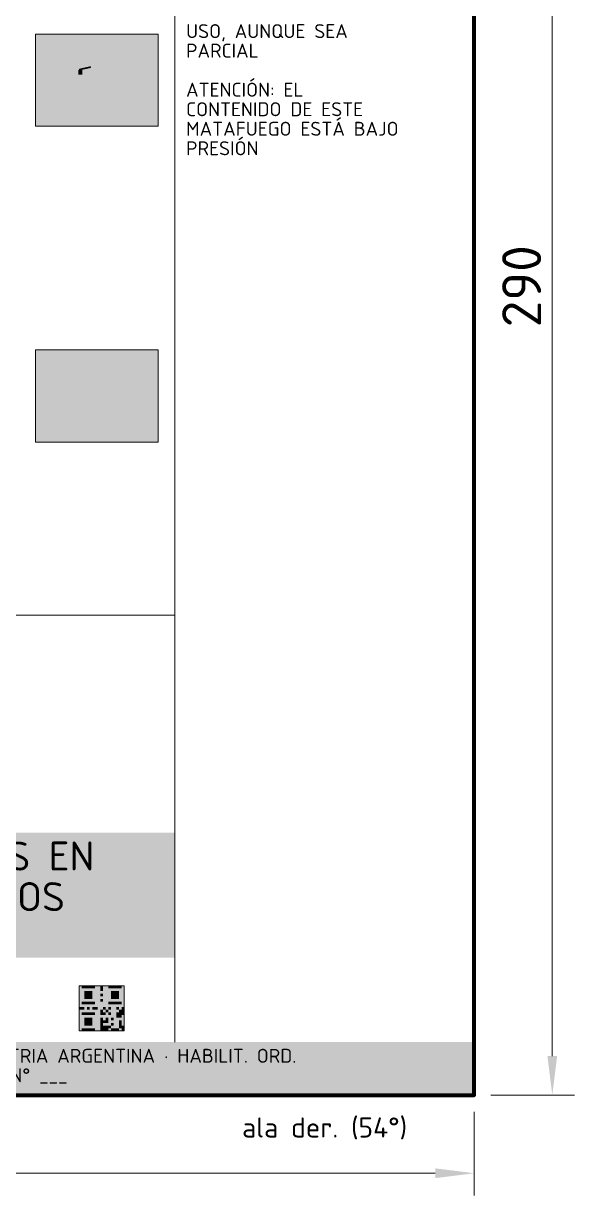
# Model space of a CAD drawing. Header units: millimetres. Extents: x 0 to 2382, y 0 to 420.
# Drawn here: x 1975.3 to 2024.7, y 217 to 322.1 of the extents above; entities that cross this region are included whole.
import ezdxf
from ezdxf.enums import TextEntityAlignment as Align

# ---------------------------------------------------------------- set-up
doc = ezdxf.new("R2010")
doc.units = ezdxf.units.MM
for name, color, linetype, lineweight in [('01-VISIBLE', 7, 'CONTINUOUS', 70), ('04-COTA', 3, 'CONTINUOUS', 18), ('08-FINA', 5, 'CONTINUOUS', 18), ('13-GRAFICA', 30, 'CONTINUOUS', 18)]:
    doc.layers.add(name, color=color, linetype=linetype, lineweight=lineweight)
doc.styles.add('ISO3098', font='isocpeur.ttf')
doc.dimstyles.new('FLAMA-IRAM', dxfattribs={"dimtxt": 3.5, "dimasz": 3.5, "dimexe": 2, "dimexo": 1.5, "dimgap": 1, "dimtad": 1, "dimdec": 1, "dimtxsty": 'ISO3098', "dimblk": 'IRAM_FLECHA', "dimblk1": 'IRAM_FLECHA', "dimblk2": 'IRAM_FLECHA', "dimcen": 2.5, "dimclrd": 256, "dimclre": 256, "dimclrt": 256, "dimazin": 3, "dimtfac": 1, "dimtmove": 0, "dimatfit": 3, "dimlwd": 18, "dimlwe": 18})

# ---------------------------------------------------------------- blocks, each defined once
blk = doc.blocks.new('IRAM_FLECHA')
blk.add_solid([(0, 0), (-1, 0.125), (-1, -0.125)])

msp = doc.modelspace()

# ---------------------------------------------------------------- hatches: boundary and pattern name
at = {"layer": '13-GRAFICA', "true_color": 0xffffff}
h = msp.add_hatch(color=7, dxfattribs=at)
h.dxf.hatch_style = 1
h.paths.add_polyline_path([(1987.361, 312.838), (1987.361, 321.088), (1976.361, 321.088), (1976.361, 312.838)])
at = {"layer": '13-GRAFICA', "true_color": 0x191919}
h = msp.add_hatch(color=7, dxfattribs=at)
h.dxf.hatch_style = 1
h.paths.add_polyline_path([(1978.865, 313.684), (1978.866, 313.658), (1978.864, 313.633), (1978.86, 313.608), (1978.853, 313.584), (1978.844, 313.56), (1978.833, 313.538), (1978.82, 313.516), (1978.804, 313.496), (1978.787, 313.478), (1978.768, 313.461), (1978.747, 313.447), (1978.725, 313.434), (1978.702, 313.424), (1978.678, 313.416), (1978.654, 313.41), (1978.629, 313.407), (1978.604, 313.406), (1978.578, 313.408), (1978.553, 313.412), (1978.529, 313.418), (1978.505, 313.427), (1978.483, 313.439), (1978.461, 313.452), (1978.441, 313.467), (1978.423, 313.485), (1978.406, 313.504), (1978.392, 313.524), (1978.379, 313.546), (1978.369, 313.569), (1978.361, 313.593), (1977.805, 315.562), (1977.38, 313.609), (1977.373, 313.584), (1977.364, 313.561), (1977.353, 313.538), (1977.34, 313.516), (1977.324, 313.496), (1977.307, 313.478), (1977.288, 313.461), (1977.268, 313.447), (1977.246, 313.434), (1977.223, 313.424), (1977.199, 313.416), (1977.174, 313.41), (1977.149, 313.407), (1977.124, 313.406), (1977.099, 313.408), (1977.074, 313.412), (1977.049, 313.418), (1977.026, 313.427), (1977.003, 313.438), (1976.982, 313.452), (1976.962, 313.467), (1976.943, 313.484), (1976.927, 313.504), (1976.912, 313.524), (1976.899, 313.546), (1976.889, 313.569), (1976.881, 313.593), (1976.875, 313.618), (1976.872, 313.643), (1976.871, 313.668), (1976.873, 313.693), (1976.877, 313.718), (1977.469, 316.441), (1977.467, 316.444), (1977.451, 316.475), (1977.438, 316.507), (1977.428, 316.541), (1977.421, 316.575), (1977.418, 316.609), (1977.419, 316.644), (1977.547, 318.832), (1977.551, 318.867), (1977.558, 318.901), (1977.569, 318.934), (1977.582, 318.966), (1977.599, 318.996), (1977.618, 319.025), (1977.641, 319.051), (1977.665, 319.076), (1977.693, 319.098), (1977.722, 319.117), (1977.752, 319.133), (1977.754, 319.133), (1977.73, 319.155), (1977.696, 319.193), (1977.666, 319.233), (1977.64, 319.276), (1977.618, 319.322), (1977.601, 319.37), (1977.589, 319.419), (1977.581, 319.469), (1977.579, 319.519), (1977.581, 319.57), (1977.589, 319.62), (1977.601, 319.669), (1977.618, 319.716), (1977.64, 319.762), (1977.666, 319.805), (1977.696, 319.846), (1977.73, 319.883), (1977.767, 319.917), (1977.808, 319.947), (1977.851, 319.973), (1977.897, 319.995), (1977.944, 320.012), (1977.993, 320.024), (1978.043, 320.031), (1978.094, 320.034), (1978.144, 320.031), (1978.194, 320.024), (1978.243, 320.012), (1978.291, 319.995), (1978.336, 319.973), (1978.38, 319.947), (1978.42, 319.917), (1978.458, 319.883), (1978.492, 319.846), (1978.522, 319.805), (1978.548, 319.762), (1978.569, 319.716), (1978.586, 319.669), (1978.599, 319.62), (1978.606, 319.57), (1978.608, 319.519), (1978.606, 319.469), (1978.599, 319.419), (1978.586, 319.37), (1978.569, 319.322), (1978.548, 319.276), (1978.522, 319.233), (1978.492, 319.193), (1978.458, 319.155), (1978.42, 319.121), (1978.38, 319.091), (1978.336, 319.065), (1978.291, 319.043), (1978.243, 319.026), (1978.194, 319.014), (1978.191, 319.014), (1978.206, 318.99), (1978.222, 318.959), (1978.235, 318.927), (1978.245, 318.894), (1978.251, 318.86), (1978.254, 318.825), (1978.254, 318.79), (1978.225, 318.305), (1978.825, 317.474), (1979.611, 317.587), (1979.63, 317.588), (1979.649, 317.588), (1979.667, 317.586), (1979.686, 317.583), (1979.704, 317.577), (1979.722, 317.57), (1979.738, 317.561), (1979.754, 317.55), (1979.768, 317.538), (1979.782, 317.524), (1979.794, 317.51), (1979.804, 317.494), (1979.813, 317.477), (1979.82, 317.46), (1979.826, 317.441), (1979.829, 317.423), (1979.831, 317.404), (1979.831, 317.385), (1979.829, 317.366), (1979.825, 317.348), (1979.819, 317.33), (1979.812, 317.312), (1979.803, 317.295), (1979.793, 317.28), (1979.78, 317.265), (1979.767, 317.252), (1979.752, 317.24), (1979.736, 317.229), (1979.72, 317.221), (1979.702, 317.213), (1979.684, 317.208), (1979.665, 317.204), (1978.764, 317.076), (1978.745, 317.074), (1978.726, 317.074), (1978.707, 317.076), (1978.689, 317.08), (1978.671, 317.086), (1978.653, 317.093), (1978.636, 317.102), (1978.621, 317.113), (1978.606, 317.125), (1978.593, 317.139), (1978.581, 317.154), (1978.19, 317.695), (1978.125, 316.603), (1978.121, 316.568), (1978.114, 316.534), (1978.104, 316.501), (1978.09, 316.469), (1978.086, 316.46), (1978.856, 313.733), (1978.862, 313.709)])
at = {"layer": '13-GRAFICA', "true_color": 0xb21820}
h = msp.add_hatch(color=7, dxfattribs=at)
h.dxf.hatch_style = 1
h.paths.add_polyline_path([(1979.871, 315.313), (1979.871, 317.155), (1979.873, 317.189), (1979.88, 317.224), (1979.892, 317.257), (1979.909, 317.29), (1979.93, 317.321), (1979.956, 317.351), (1979.985, 317.379), (1980.019, 317.405), (1980.055, 317.428), (1980.095, 317.449), (1980.138, 317.466), (1980.182, 317.481), (1980.229, 317.493), (1980.277, 317.501), (1980.326, 317.506), (1980.376, 317.508), (1980.425, 317.506), (1980.474, 317.501), (1980.522, 317.493), (1980.569, 317.481), (1980.614, 317.466), (1980.656, 317.449), (1980.696, 317.428), (1980.733, 317.405), (1980.766, 317.379), (1980.795, 317.351), (1980.821, 317.321), (1980.842, 317.29), (1980.859, 317.257), (1980.871, 317.224), (1980.878, 317.189), (1980.881, 317.155), (1980.881, 315.313)])
at = {"layer": '13-GRAFICA', "true_color": 0xcba23e}
h = msp.add_hatch(color=7, dxfattribs=at)
h.dxf.hatch_style = 1
h.paths.add_polyline_path([(1980.197, 317.452), (1980.197, 317.867), (1980.554, 317.867), (1980.554, 317.452)])
at = {"layer": '13-GRAFICA', "true_color": 0x191919}
h = msp.add_hatch(color=7, dxfattribs=at)
h.dxf.hatch_style = 1
h.paths.add_polyline_path([(1981.258, 318.208), (1981.265, 318.209), (1981.272, 318.209), (1981.28, 318.208), (1981.287, 318.206), (1981.294, 318.204), (1981.3, 318.201), (1981.307, 318.197), (1981.313, 318.193), (1981.318, 318.188), (1981.323, 318.183), (1981.328, 318.177), (1981.331, 318.171), (1981.335, 318.164), (1981.337, 318.158), (1981.339, 318.151), (1981.34, 318.143), (1981.341, 318.136), (1981.341, 318.129), (1981.34, 318.122), (1981.338, 318.115), (1981.336, 318.108), (1981.333, 318.101), (1981.329, 318.095), (1981.325, 318.089), (1981.32, 318.083), (1981.315, 318.078), (1981.309, 318.074), (1981.303, 318.07), (1981.296, 318.067), (1981.29, 318.064), (1981.282, 318.062), (1980.332, 317.854), (1980.325, 317.853), (1980.318, 317.853), (1980.31, 317.853), (1980.303, 317.854), (1980.296, 317.855), (1980.289, 317.858), (1980.282, 317.861), (1980.276, 317.864), (1980.27, 317.869), (1980.265, 317.873), (1980.26, 317.879), (1980.255, 317.884), (1980.251, 317.891), (1980.248, 317.897), (1980.246, 317.904), (1980.244, 317.911), (1980.242, 317.918), (1980.242, 317.925), (1980.242, 317.933), (1980.243, 317.94), (1980.245, 317.947), (1980.247, 317.954), (1980.25, 317.961), (1980.254, 317.967), (1980.258, 317.973), (1980.263, 317.978), (1980.268, 317.983), (1980.274, 317.988), (1980.28, 317.992), (1980.287, 317.995), (1980.293, 317.997), (1980.3, 317.999), (1981.251, 318.207)])
h = msp.add_hatch(color=7, dxfattribs=at)
h.dxf.hatch_style = 1
h.paths.add_polyline_path([(1981.119, 317.579), (1981.125, 317.575), (1981.132, 317.571), (1981.138, 317.567), (1981.143, 317.562), (1981.148, 317.556), (1981.152, 317.55), (1981.155, 317.543), (1981.158, 317.536), (1981.16, 317.529), (1981.162, 317.522), (1981.163, 317.514), (1981.222, 316.208), (1981.222, 316.2), (1981.221, 316.193), (1981.22, 316.186), (1981.218, 316.179), (1981.215, 316.172), (1981.211, 316.166), (1981.207, 316.16), (1981.203, 316.154), (1981.197, 316.149), (1981.192, 316.144), (1981.186, 316.14), (1981.179, 316.137), (1981.173, 316.134), (1981.166, 316.132), (1981.158, 316.131), (1981.151, 316.13), (1981.144, 316.13), (1981.137, 316.131), (1981.13, 316.132), (1981.123, 316.134), (1981.116, 316.137), (1981.109, 316.141), (1981.103, 316.145), (1981.098, 316.149), (1981.093, 316.155), (1981.088, 316.16), (1981.084, 316.166), (1981.081, 316.173), (1981.078, 316.179), (1981.076, 316.186), (1981.074, 316.194), (1981.074, 316.201), (1981.017, 317.457), (1980.53, 317.619), (1980.524, 317.621), (1980.517, 317.625), (1980.511, 317.629), (1980.505, 317.633), (1980.5, 317.638), (1980.495, 317.644), (1980.491, 317.65), (1980.487, 317.656), (1980.484, 317.663), (1980.482, 317.67), (1980.481, 317.677), (1980.48, 317.684), (1980.48, 317.691), (1980.48, 317.699), (1980.481, 317.706), (1980.483, 317.713), (1980.486, 317.72), (1980.489, 317.726), (1980.493, 317.732), (1980.498, 317.738), (1980.503, 317.743), (1980.508, 317.748), (1980.514, 317.752), (1980.521, 317.756), (1980.527, 317.759), (1980.534, 317.761), (1980.541, 317.762), (1980.549, 317.763), (1980.556, 317.763), (1980.563, 317.763), (1980.57, 317.762), (1980.577, 317.76), (1981.112, 317.581)])
at = {"layer": '13-GRAFICA', "true_color": 0xcdcdd2}
h = msp.add_hatch(color=7, dxfattribs=at)
h.dxf.hatch_style = 1
h.paths.add_polyline_path([(1986.481, 313.828), (1984.061, 313.498), (1981.201, 317.376)])
at = {"layer": '13-GRAFICA', "true_color": 0xe63c14}
h = msp.add_hatch(color=7, dxfattribs=at)
h.dxf.hatch_style = 1
h.paths.add_polyline_path([(1984.551, 313.56), (1984.54, 313.561), (1984.53, 313.564), (1984.52, 313.568), (1984.51, 313.572), (1984.501, 313.578), (1984.493, 313.585), (1984.485, 313.592), (1984.479, 313.6), (1984.473, 313.609), (1984.468, 313.618), (1984.463, 313.628), (1984.186, 314.39), (1984.183, 314.4), (1984.181, 314.41), (1984.18, 314.421), (1984.18, 314.432), (1984.181, 314.442), (1984.183, 314.452), (1984.187, 314.462), (1984.191, 314.472), (1984.537, 315.165), (1984.542, 315.174), (1984.548, 315.182), (1984.555, 315.19), (1984.562, 315.197), (1984.57, 315.203), (1984.579, 315.209), (1984.588, 315.213), (1984.597, 315.217), (1984.607, 315.22), (1984.617, 315.222), (1984.627, 315.222), (1984.637, 315.222), (1984.647, 315.221), (1984.657, 315.219), (1984.667, 315.216), (1984.676, 315.212), (1984.685, 315.207), (1984.693, 315.201), (1984.701, 315.195), (1984.708, 315.187), (1984.715, 315.179), (1984.72, 315.171), (1984.834, 314.976), (1985.049, 315.837), (1985.052, 315.847), (1985.056, 315.856), (1985.061, 315.865), (1985.067, 315.874), (1985.073, 315.882), (1985.081, 315.889), (1985.089, 315.895), (1985.097, 315.901), (1985.106, 315.906), (1985.116, 315.91), (1985.125, 315.913), (1985.136, 315.914), (1985.146, 315.915), (1985.156, 315.915), (1985.166, 315.914), (1985.176, 315.912), (1985.186, 315.909), (1985.196, 315.905), (1985.205, 315.9), (1985.213, 315.894), (1985.221, 315.888), (1985.228, 315.88), (1985.234, 315.872), (1985.526, 315.469), (1985.705, 317.139), (1985.707, 317.15), (1985.709, 317.16), (1985.713, 317.169), (1985.718, 317.179), (1985.723, 317.187), (1985.729, 317.196), (1985.737, 317.203), (1985.744, 317.21), (1985.753, 317.216), (1985.762, 317.221), (1985.771, 317.225), (1985.781, 317.229), (1985.791, 317.231), (1985.802, 317.232), (1985.812, 317.232), (1985.822, 317.231), (1985.833, 317.229), (1985.842, 317.226), (1985.852, 317.223), (1985.861, 317.218), (1985.87, 317.212), (1985.878, 317.206), (1985.885, 317.198), (1985.892, 317.19), (1985.898, 317.182), (1985.903, 317.172), (1985.907, 317.163), (1985.909, 317.153), (1986.231, 315.839), (1986.412, 316.142), (1986.418, 316.151), (1986.425, 316.159), (1986.432, 316.166), (1986.44, 316.172), (1986.448, 316.178), (1986.457, 316.183), (1986.467, 316.187), (1986.476, 316.19), (1986.486, 316.192), (1986.496, 316.193), (1986.507, 316.193), (1986.517, 316.192), (1986.527, 316.19), (1986.537, 316.187), (1986.546, 316.183), (1986.555, 316.178), (1986.563, 316.172), (1986.571, 316.166), (1986.579, 316.159), (1986.585, 316.151), (1986.591, 316.142), (1986.596, 316.133), (1986.599, 316.124), (1986.602, 316.114), (1986.949, 314.728), (1986.951, 314.719), (1986.952, 314.71), (1986.952, 314.701), (1986.951, 314.691), (1986.95, 314.682), (1986.742, 313.643), (1986.74, 313.633), (1986.736, 313.623), (1986.732, 313.614), (1986.727, 313.605), (1986.72, 313.597), (1986.714, 313.59), (1986.706, 313.583), (1986.698, 313.577), (1986.689, 313.572), (1986.68, 313.567), (1986.67, 313.564), (1986.66, 313.561), (1986.65, 313.56), (1986.64, 313.559), (1984.561, 313.559)])
at = {"layer": '13-GRAFICA', "true_color": 0xffbe00}
h = msp.add_hatch(color=7, dxfattribs=at)
h.dxf.hatch_style = 1
h.paths.add_polyline_path([(1985.023, 313.601), (1985.017, 313.602), (1985.012, 313.604), (1985.006, 313.606), (1985.001, 313.609), (1984.996, 313.612), (1984.992, 313.616), (1984.987, 313.62), (1984.984, 313.625), (1984.98, 313.631), (1984.977, 313.636), (1984.975, 313.642), (1984.823, 314.099), (1984.821, 314.105), (1984.82, 314.112), (1984.819, 314.118), (1984.819, 314.124), (1984.82, 314.131), (1984.821, 314.137), (1984.823, 314.143), (1984.825, 314.149), (1985.016, 314.564), (1985.019, 314.57), (1985.022, 314.575), (1985.025, 314.579), (1985.029, 314.583), (1985.034, 314.587), (1985.039, 314.591), (1985.044, 314.593), (1985.049, 314.596), (1985.054, 314.597), (1985.06, 314.598), (1985.065, 314.599), (1985.071, 314.599), (1985.076, 314.598), (1985.082, 314.597), (1985.087, 314.595), (1985.092, 314.592), (1985.097, 314.589), (1985.102, 314.586), (1985.106, 314.582), (1985.11, 314.578), (1985.113, 314.573), (1985.116, 314.568), (1985.179, 314.451), (1985.297, 314.967), (1985.299, 314.973), (1985.301, 314.979), (1985.304, 314.984), (1985.307, 314.989), (1985.311, 314.994), (1985.315, 314.999), (1985.319, 315.002), (1985.324, 315.006), (1985.329, 315.009), (1985.334, 315.011), (1985.339, 315.013), (1985.345, 315.014), (1985.35, 315.015), (1985.356, 315.015), (1985.362, 315.014), (1985.367, 315.013), (1985.373, 315.011), (1985.378, 315.008), (1985.383, 315.005), (1985.387, 315.002), (1985.392, 314.998), (1985.396, 314.994), (1985.399, 314.989), (1985.56, 314.746), (1985.658, 315.749), (1985.659, 315.755), (1985.66, 315.761), (1985.662, 315.767), (1985.665, 315.772), (1985.668, 315.778), (1985.671, 315.783), (1985.675, 315.787), (1985.68, 315.791), (1985.684, 315.795), (1985.689, 315.798), (1985.695, 315.8), (1985.7, 315.802), (1985.705, 315.804), (1985.711, 315.804), (1985.717, 315.805), (1985.723, 315.804), (1985.728, 315.803), (1985.734, 315.801), (1985.739, 315.799), (1985.744, 315.796), (1985.749, 315.793), (1985.753, 315.789), (1985.757, 315.784), (1985.761, 315.779), (1985.764, 315.774), (1985.767, 315.769), (1985.769, 315.763), (1985.77, 315.757), (1985.947, 314.969), (1986.047, 315.151), (1986.05, 315.156), (1986.054, 315.16), (1986.058, 315.165), (1986.062, 315.169), (1986.067, 315.172), (1986.072, 315.175), (1986.077, 315.177), (1986.082, 315.179), (1986.088, 315.18), (1986.093, 315.181), (1986.099, 315.181), (1986.105, 315.18), (1986.11, 315.179), (1986.115, 315.177), (1986.121, 315.175), (1986.126, 315.172), (1986.13, 315.169), (1986.135, 315.165), (1986.138, 315.16), (1986.142, 315.156), (1986.145, 315.151), (1986.148, 315.145), (1986.15, 315.14), (1986.152, 315.134), (1986.342, 314.302), (1986.343, 314.297), (1986.344, 314.291), (1986.344, 314.286), (1986.344, 314.28), (1986.343, 314.275), (1986.228, 313.651), (1986.227, 313.645), (1986.225, 313.639), (1986.223, 313.634), (1986.22, 313.629), (1986.217, 313.624), (1986.213, 313.619), (1986.209, 313.615), (1986.204, 313.611), (1986.199, 313.608), (1986.194, 313.606), (1986.189, 313.604), (1986.183, 313.602), (1986.178, 313.601), (1986.172, 313.601), (1985.029, 313.601)])
at = {"layer": '13-GRAFICA', "true_color": 0xffffff}
h = msp.add_hatch(color=7, dxfattribs=at)
h.dxf.hatch_style = 1
h.paths.add_polyline_path([(1987.361, 284.538), (1987.361, 292.788), (1976.361, 292.788), (1976.361, 284.538)])
at = {"layer": '13-GRAFICA', "true_color": 0xc81e2d}
h = msp.add_hatch(color=7, dxfattribs=at)
h.dxf.hatch_style = 1
h.paths.add_polyline_path([(1979.437, 290.652), (1979.644, 290.88), (1979.872, 291.087), (1980.119, 291.27), (1980.383, 291.428), (1980.661, 291.56), (1980.951, 291.663), (1981.249, 291.738), (1981.553, 291.783), (1981.861, 291.798), (1982.168, 291.783), (1982.472, 291.738), (1982.771, 291.663), (1983.06, 291.56), (1983.338, 291.428), (1983.602, 291.27), (1983.849, 291.087), (1984.077, 290.88), (1984.284, 290.652), (1984.418, 290.471), (1984.418, 288.663), (1984.406, 288.914), (1984.369, 289.162), (1984.308, 289.406), (1984.223, 289.642), (1984.116, 289.869), (1983.987, 290.084), (1983.838, 290.286), (1983.669, 290.472), (1983.483, 290.64), (1983.281, 290.79), (1983.066, 290.919), (1982.839, 291.026), (1982.603, 291.111), (1982.36, 291.172), (1982.111, 291.208), (1981.861, 291.221), (1981.61, 291.208), (1981.362, 291.172), (1981.118, 291.111), (1980.882, 291.026), (1980.655, 290.919), (1980.44, 290.79), (1980.238, 290.64), (1980.052, 290.472), (1979.884, 290.286), (1979.734, 290.084), (1979.605, 289.869), (1979.498, 289.642), (1979.413, 289.406), (1979.352, 289.162), (1979.315, 288.914), (1979.303, 288.663), (1979.303, 290.471)])
h = msp.add_hatch(color=7, dxfattribs=at)
h.dxf.hatch_style = 1
h.paths.add_polyline_path([(1984.146, 286.784), (1984.163, 286.761), (1984.178, 286.737), (1984.19, 286.711), (1984.199, 286.685), (1984.206, 286.657), (1984.21, 286.629), (1984.212, 286.601), (1984.21, 286.572), (1984.206, 286.544), (1984.199, 286.517), (1984.19, 286.49), (1984.178, 286.465), (1984.163, 286.44), (1984.146, 286.418), (1984.127, 286.397), (1984.106, 286.378), (1984.084, 286.361), (1984.059, 286.346), (1984.034, 286.334), (1984.007, 286.324), (1983.979, 286.318), (1983.951, 286.313), (1983.923, 286.312), (1983.895, 286.313), (1983.867, 286.318), (1983.839, 286.324), (1983.813, 286.334), (1983.787, 286.346), (1983.763, 286.361), (1983.74, 286.378), (1983.719, 286.397), (1979.594, 290.522), (1979.575, 290.543), (1979.558, 290.565), (1979.543, 290.59), (1979.531, 290.615), (1979.522, 290.642), (1979.515, 290.669), (1979.511, 290.697), (1979.509, 290.726), (1979.511, 290.754), (1979.515, 290.782), (1979.522, 290.81), (1979.531, 290.836), (1979.543, 290.862), (1979.558, 290.886), (1979.575, 290.909), (1979.594, 290.93), (1979.615, 290.949), (1979.638, 290.966), (1979.662, 290.98), (1979.688, 290.993), (1979.714, 291.002), (1979.742, 291.009), (1979.77, 291.013), (1979.798, 291.015), (1979.826, 291.013), (1979.854, 291.009), (1979.882, 291.002), (1979.909, 290.993), (1979.934, 290.98), (1979.959, 290.966), (1979.981, 290.949), (1980.002, 290.93), (1984.127, 286.805)])
h = msp.add_hatch(color=7, dxfattribs=at)
h.dxf.hatch_style = 1
h.paths.add_polyline_path([(1979.254, 286.922), (1979.096, 287.185), (1978.964, 287.464), (1978.861, 287.753), (1978.786, 288.052), (1978.741, 288.356), (1978.726, 288.663), (1978.741, 288.971), (1978.786, 289.275), (1978.861, 289.573), (1978.964, 289.863), (1979.096, 290.141), (1979.254, 290.405), (1979.303, 290.471), (1979.303, 288.663), (1979.303, 286.855)])
at = {"layer": '13-GRAFICA', "true_color": 0x191919}
h = msp.add_hatch(color=7, dxfattribs=at)
h.dxf.hatch_style = 1
h.paths.add_polyline_path([(1980.875, 290.789), (1980.89, 290.796), (1980.905, 290.801), (1980.921, 290.805), (1980.937, 290.807), (1980.953, 290.808), (1981.366, 290.808), (1981.382, 290.807), (1981.398, 290.805), (1981.414, 290.801), (1981.429, 290.796), (1981.443, 290.789), (1981.448, 290.786), (1981.453, 290.789), (1981.467, 290.796), (1981.483, 290.801), (1981.498, 290.805), (1981.514, 290.807), (1981.531, 290.808), (1981.943, 290.808), (1981.959, 290.807), (1981.975, 290.805), (1981.991, 290.801), (1982.006, 290.796), (1982.021, 290.789), (1982.026, 290.786), (1982.03, 290.789), (1982.045, 290.796), (1982.06, 290.801), (1982.076, 290.805), (1982.092, 290.807), (1982.108, 290.808), (1982.521, 290.808), (1982.537, 290.807), (1982.553, 290.805), (1982.569, 290.801), (1982.584, 290.796), (1982.598, 290.789), (1982.612, 290.78), (1982.625, 290.771), (1982.637, 290.76), (1982.648, 290.748), (1982.658, 290.735), (1982.666, 290.721), (1982.673, 290.706), (1982.679, 290.691), (1982.682, 290.675), (1982.685, 290.659), (1982.686, 290.643), (1982.686, 289.488), (1982.702, 289.487), (1982.718, 289.485), (1982.734, 289.481), (1982.749, 289.476), (1982.763, 289.469), (1982.777, 289.46), (1982.79, 289.451), (1982.802, 289.44), (1982.813, 289.428), (1982.823, 289.415), (1982.831, 289.401), (1982.838, 289.386), (1982.844, 289.371), (1982.847, 289.355), (1982.85, 289.339), (1982.851, 289.323), (1982.851, 287.013), (1982.85, 286.997), (1982.847, 286.981), (1982.844, 286.965), (1982.838, 286.95), (1982.831, 286.935), (1982.823, 286.922), (1982.813, 286.909), (1982.802, 286.897), (1982.79, 286.886), (1982.777, 286.876), (1982.763, 286.868), (1982.749, 286.861), (1982.734, 286.855), (1982.718, 286.851), (1982.702, 286.849), (1982.686, 286.848), (1980.376, 286.848), (1980.359, 286.849), (1980.343, 286.851), (1980.328, 286.855), (1980.312, 286.861), (1980.298, 286.868), (1980.284, 286.876), (1980.271, 286.886), (1980.259, 286.897), (1980.248, 286.909), (1980.238, 286.922), (1980.23, 286.935), (1980.223, 286.95), (1980.218, 286.965), (1980.214, 286.981), (1980.211, 286.997), (1980.211, 287.013), (1980.211, 290.643), (1980.211, 290.659), (1980.214, 290.675), (1980.218, 290.691), (1980.223, 290.706), (1980.23, 290.721), (1980.238, 290.735), (1980.248, 290.748), (1980.259, 290.76), (1980.271, 290.771), (1980.284, 290.78), (1980.298, 290.789), (1980.312, 290.796), (1980.328, 290.801), (1980.343, 290.805), (1980.359, 290.807), (1980.376, 290.808), (1980.788, 290.808), (1980.804, 290.807), (1980.82, 290.805), (1980.836, 290.801), (1980.851, 290.796), (1980.866, 290.789), (1980.871, 290.786)])
at = {"layer": '13-GRAFICA', "true_color": 0xc81e2d}
h = msp.add_hatch(color=7, dxfattribs=at)
h.dxf.hatch_style = 1
h.paths.add_polyline_path([(1984.861, 287.753), (1984.757, 287.464), (1984.625, 287.185), (1984.467, 286.922), (1984.418, 286.855), (1984.418, 288.663), (1984.418, 290.471), (1984.467, 290.405), (1984.625, 290.141), (1984.757, 289.863), (1984.861, 289.573), (1984.935, 289.275), (1984.981, 288.971), (1984.996, 288.663), (1984.981, 288.356), (1984.935, 288.052)])
h = msp.add_hatch(color=7, dxfattribs=at)
h.dxf.hatch_style = 1
h.paths.add_polyline_path([(1984.284, 286.674), (1984.077, 286.446), (1983.849, 286.24), (1983.602, 286.057), (1983.338, 285.898), (1983.06, 285.767), (1982.771, 285.663), (1982.472, 285.588), (1982.168, 285.543), (1981.861, 285.528), (1981.553, 285.543), (1981.249, 285.588), (1980.951, 285.663), (1980.661, 285.767), (1980.383, 285.898), (1980.119, 286.057), (1979.872, 286.24), (1979.644, 286.446), (1979.437, 286.674), (1979.303, 286.855), (1979.303, 288.663), (1979.315, 288.413), (1979.352, 288.164), (1979.413, 287.921), (1979.498, 287.685), (1979.605, 287.458), (1979.734, 287.242), (1979.884, 287.041), (1980.052, 286.855), (1980.238, 286.686), (1980.44, 286.537), (1980.655, 286.408), (1980.882, 286.3), (1981.118, 286.216), (1981.362, 286.155), (1981.61, 286.118), (1981.861, 286.106), (1982.111, 286.118), (1982.36, 286.155), (1982.603, 286.216), (1982.839, 286.3), (1983.066, 286.408), (1983.281, 286.537), (1983.483, 286.686), (1983.669, 286.855), (1983.838, 287.041), (1983.987, 287.242), (1984.116, 287.458), (1984.223, 287.685), (1984.308, 287.921), (1984.369, 288.164), (1984.406, 288.413), (1984.418, 288.663), (1984.418, 286.855)])
at = {"layer": '13-GRAFICA', "true_color": 0x005eaa}
h = msp.add_hatch(color=7, dxfattribs=at)
h.dxf.hatch_style = 1
h.paths.add_polyline_path([(1988.861, 238.338), (1988.861, 249.518), (1935.139, 249.518), (1935.139, 238.338)])
at = {"layer": '13-GRAFICA', "true_color": 0xffffff}
h = msp.add_hatch(color=7, dxfattribs=at)
h.dxf.hatch_style = 1
h.paths.add_polyline_path([(1984.317, 231.761), (1984.317, 235.818), (1980.26, 235.818), (1980.26, 231.761)])
at = {"layer": '13-GRAFICA', "true_color": 0x191919}
h = msp.add_hatch(color=7, dxfattribs=at)
h.dxf.hatch_style = 1
h.paths.add_polyline_path([(1980.26, 235.818), (1980.498, 235.818), (1980.498, 235.58), (1980.498, 234.386), (1980.498, 234.147), (1980.26, 234.147)])
h = msp.add_hatch(color=7, dxfattribs=at)
h.dxf.hatch_style = 1
h.paths.add_polyline_path([(1981.692, 235.818), (1981.692, 235.58), (1980.498, 235.58), (1980.498, 235.818)])
h = msp.add_hatch(color=7, dxfattribs=at)
h.dxf.hatch_style = 1
h.paths.add_polyline_path([(1981.453, 234.625), (1980.737, 234.625), (1980.737, 235.341), (1981.453, 235.341)])
h = msp.add_hatch(color=7, dxfattribs=at)
h.dxf.hatch_style = 1
h.paths.add_polyline_path([(1981.93, 235.818), (1981.93, 234.147), (1981.692, 234.147), (1981.692, 234.386), (1981.692, 235.58), (1981.692, 235.818)])
h = msp.add_hatch(color=7, dxfattribs=at)
h.dxf.hatch_style = 1
h.paths.add_polyline_path([(1982.408, 235.58), (1982.408, 235.818), (1982.169, 235.818), (1982.169, 235.58)])
h = msp.add_hatch(color=7, dxfattribs=at)
h.dxf.hatch_style = 1
h.paths.add_polyline_path([(1982.408, 235.341), (1982.408, 235.58), (1982.169, 235.58), (1982.169, 235.341)])
h = msp.add_hatch(color=7, dxfattribs=at)
h.dxf.hatch_style = 1
h.paths.add_polyline_path([(1982.647, 235.818), (1982.885, 235.818), (1982.885, 235.58), (1982.885, 234.386), (1982.885, 234.147), (1982.647, 234.147)])
h = msp.add_hatch(color=7, dxfattribs=at)
h.dxf.hatch_style = 1
h.paths.add_polyline_path([(1984.079, 235.818), (1984.079, 235.58), (1982.885, 235.58), (1982.885, 235.818)])
h = msp.add_hatch(color=7, dxfattribs=at)
h.dxf.hatch_style = 1
h.paths.add_polyline_path([(1983.84, 234.625), (1983.124, 234.625), (1983.124, 235.341), (1983.84, 235.341)])
h = msp.add_hatch(color=7, dxfattribs=at)
h.dxf.hatch_style = 1
h.paths.add_polyline_path([(1984.317, 235.818), (1984.317, 234.147), (1984.079, 234.147), (1984.079, 234.386), (1984.079, 235.58), (1984.079, 235.818)])
h = msp.add_hatch(color=7, dxfattribs=at)
h.dxf.hatch_style = 1
h.paths.add_polyline_path([(1980.498, 234.147), (1980.498, 234.386), (1981.692, 234.386), (1981.692, 234.147)])
h = msp.add_hatch(color=7, dxfattribs=at)
h.dxf.hatch_style = 1
h.paths.add_polyline_path([(1982.408, 234.863), (1982.408, 235.102), (1982.169, 235.102), (1982.169, 234.863)])
h = msp.add_hatch(color=7, dxfattribs=at)
h.dxf.hatch_style = 1
h.paths.add_polyline_path([(1982.408, 234.386), (1982.408, 234.625), (1982.169, 234.625), (1982.169, 234.386)])
h = msp.add_hatch(color=7, dxfattribs=at)
h.dxf.hatch_style = 1
h.paths.add_polyline_path([(1982.885, 234.147), (1982.885, 234.386), (1984.079, 234.386), (1984.079, 234.147)])
h = msp.add_hatch(color=7, dxfattribs=at)
h.dxf.hatch_style = 1
h.paths.add_polyline_path([(1980.498, 233.67), (1980.498, 233.909), (1980.26, 233.909), (1980.26, 233.67)])
h = msp.add_hatch(color=7, dxfattribs=at)
h.dxf.hatch_style = 1
h.paths.add_polyline_path([(1980.26, 233.431), (1980.498, 233.431), (1980.498, 233.193), (1980.498, 231.999), (1980.498, 231.761), (1980.26, 231.761)])
h = msp.add_hatch(color=7, dxfattribs=at)
h.dxf.hatch_style = 1
h.paths.add_polyline_path([(1980.737, 233.67), (1980.737, 233.909), (1980.498, 233.909), (1980.498, 233.67)])
h = msp.add_hatch(color=7, dxfattribs=at)
h.dxf.hatch_style = 1
h.paths.add_polyline_path([(1981.692, 233.431), (1981.692, 233.193), (1980.498, 233.193), (1980.498, 233.431)])
h = msp.add_hatch(color=7, dxfattribs=at)
h.dxf.hatch_style = 1
h.paths.add_polyline_path([(1981.214, 233.67), (1981.214, 233.909), (1980.976, 233.909), (1980.976, 233.67)])
h = msp.add_hatch(color=7, dxfattribs=at)
h.dxf.hatch_style = 1
h.paths.add_polyline_path([(1981.692, 233.67), (1981.692, 233.909), (1981.453, 233.909), (1981.453, 233.67)])
h = msp.add_hatch(color=7, dxfattribs=at)
h.dxf.hatch_style = 1
h.paths.add_polyline_path([(1981.93, 233.67), (1981.93, 233.909), (1981.692, 233.909), (1981.692, 233.67)])
h = msp.add_hatch(color=7, dxfattribs=at)
h.dxf.hatch_style = 1
h.paths.add_polyline_path([(1981.93, 233.431), (1981.93, 231.761), (1981.692, 231.761), (1981.692, 231.999), (1981.692, 233.193), (1981.692, 233.431)])
h = msp.add_hatch(color=7, dxfattribs=at)
h.dxf.hatch_style = 1
h.paths.add_polyline_path([(1982.408, 233.431), (1982.408, 233.67), (1982.169, 233.67), (1982.169, 233.431)])
h = msp.add_hatch(color=7, dxfattribs=at)
h.dxf.hatch_style = 1
h.paths.add_polyline_path([(1982.408, 233.193), (1982.408, 233.431), (1982.169, 233.431), (1982.169, 233.193)])
h = msp.add_hatch(color=7, dxfattribs=at)
h.dxf.hatch_style = 1
h.paths.add_polyline_path([(1982.647, 233.67), (1982.647, 233.909), (1982.408, 233.909), (1982.408, 233.67)])
h = msp.add_hatch(color=7, dxfattribs=at)
h.dxf.hatch_style = 1
h.paths.add_polyline_path([(1982.647, 233.193), (1982.647, 233.431), (1982.408, 233.431), (1982.408, 233.193)])
h = msp.add_hatch(color=7, dxfattribs=at)
h.dxf.hatch_style = 1
h.paths.add_polyline_path([(1982.885, 233.431), (1982.885, 233.67), (1982.647, 233.67), (1982.647, 233.431)])
h = msp.add_hatch(color=7, dxfattribs=at)
h.dxf.hatch_style = 1
h.paths.add_polyline_path([(1983.124, 233.67), (1983.124, 233.909), (1982.885, 233.909), (1982.885, 233.67)])
h = msp.add_hatch(color=7, dxfattribs=at)
h.dxf.hatch_style = 1
h.paths.add_polyline_path([(1983.124, 233.193), (1983.124, 233.431), (1982.885, 233.431), (1982.885, 233.193)])
h = msp.add_hatch(color=7, dxfattribs=at)
h.dxf.hatch_style = 1
h.paths.add_polyline_path([(1983.84, 233.67), (1983.84, 233.909), (1983.601, 233.909), (1983.601, 233.67)])
h = msp.add_hatch(color=7, dxfattribs=at)
h.dxf.hatch_style = 1
h.paths.add_polyline_path([(1983.84, 233.193), (1983.84, 233.431), (1983.601, 233.431), (1983.601, 233.193)])
h = msp.add_hatch(color=7, dxfattribs=at)
h.dxf.hatch_style = 1
h.paths.add_polyline_path([(1984.079, 233.431), (1984.079, 233.67), (1983.84, 233.67), (1983.84, 233.431)])
h = msp.add_hatch(color=7, dxfattribs=at)
h.dxf.hatch_style = 1
h.paths.add_polyline_path([(1984.079, 233.193), (1984.079, 233.431), (1983.84, 233.431), (1983.84, 233.193)])
h = msp.add_hatch(color=7, dxfattribs=at)
h.dxf.hatch_style = 1
h.paths.add_polyline_path([(1984.317, 233.67), (1984.317, 233.909), (1984.079, 233.909), (1984.079, 233.67)])
h = msp.add_hatch(color=7, dxfattribs=at)
h.dxf.hatch_style = 1
h.paths.add_polyline_path([(1984.317, 233.431), (1984.317, 233.67), (1984.079, 233.67), (1984.079, 233.431)])
h = msp.add_hatch(color=7, dxfattribs=at)
h.dxf.hatch_style = 1
h.paths.add_polyline_path([(1984.317, 233.193), (1984.317, 233.431), (1984.079, 233.431), (1984.079, 233.193)])
h = msp.add_hatch(color=7, dxfattribs=at)
h.dxf.hatch_style = 1
h.paths.add_polyline_path([(1981.453, 232.238), (1980.737, 232.238), (1980.737, 232.954), (1981.453, 232.954)])
h = msp.add_hatch(color=7, dxfattribs=at)
h.dxf.hatch_style = 1
h.paths.add_polyline_path([(1982.408, 232.715), (1982.408, 232.954), (1982.169, 232.954), (1982.169, 232.715)])
h = msp.add_hatch(color=7, dxfattribs=at)
h.dxf.hatch_style = 1
h.paths.add_polyline_path([(1982.408, 232.477), (1982.408, 232.715), (1982.169, 232.715), (1982.169, 232.477)])
h = msp.add_hatch(color=7, dxfattribs=at)
h.dxf.hatch_style = 1
h.paths.add_polyline_path([(1982.408, 232.238), (1982.408, 232.477), (1982.169, 232.477), (1982.169, 232.238)])
h = msp.add_hatch(color=7, dxfattribs=at)
h.dxf.hatch_style = 1
h.paths.add_polyline_path([(1982.408, 231.999), (1982.408, 232.238), (1982.169, 232.238), (1982.169, 231.999)])
h = msp.add_hatch(color=7, dxfattribs=at)
h.dxf.hatch_style = 1
h.paths.add_polyline_path([(1982.647, 232.477), (1982.647, 232.715), (1982.408, 232.715), (1982.408, 232.477)])
h = msp.add_hatch(color=7, dxfattribs=at)
h.dxf.hatch_style = 1
h.paths.add_polyline_path([(1982.647, 231.999), (1982.647, 232.238), (1982.408, 232.238), (1982.408, 231.999)])
h = msp.add_hatch(color=7, dxfattribs=at)
h.dxf.hatch_style = 1
h.paths.add_polyline_path([(1982.885, 232.715), (1982.885, 232.954), (1982.647, 232.954), (1982.647, 232.715)])
h = msp.add_hatch(color=7, dxfattribs=at)
h.dxf.hatch_style = 1
h.paths.add_polyline_path([(1982.885, 232.477), (1982.885, 232.715), (1982.647, 232.715), (1982.647, 232.477)])
h = msp.add_hatch(color=7, dxfattribs=at)
h.dxf.hatch_style = 1
h.paths.add_polyline_path([(1982.885, 231.999), (1982.885, 232.238), (1982.647, 232.238), (1982.647, 231.999)])
h = msp.add_hatch(color=7, dxfattribs=at)
h.dxf.hatch_style = 1
h.paths.add_polyline_path([(1983.124, 231.999), (1983.124, 232.238), (1982.885, 232.238), (1982.885, 231.999)])
h = msp.add_hatch(color=7, dxfattribs=at)
h.dxf.hatch_style = 1
h.paths.add_polyline_path([(1983.363, 232.715), (1983.363, 232.954), (1983.124, 232.954), (1983.124, 232.715)])
h = msp.add_hatch(color=7, dxfattribs=at)
h.dxf.hatch_style = 1
h.paths.add_polyline_path([(1983.363, 232.238), (1983.363, 232.477), (1983.124, 232.477), (1983.124, 232.238)])
h = msp.add_hatch(color=7, dxfattribs=at)
h.dxf.hatch_style = 1
h.paths.add_polyline_path([(1983.84, 232.954), (1983.84, 233.193), (1983.601, 233.193), (1983.601, 232.954)])
h = msp.add_hatch(color=7, dxfattribs=at)
h.dxf.hatch_style = 1
h.paths.add_polyline_path([(1984.079, 232.954), (1984.079, 233.193), (1983.84, 233.193), (1983.84, 232.954)])
h = msp.add_hatch(color=7, dxfattribs=at)
h.dxf.hatch_style = 1
h.paths.add_polyline_path([(1984.079, 232.477), (1984.079, 232.715), (1983.84, 232.715), (1983.84, 232.477)])
h = msp.add_hatch(color=7, dxfattribs=at)
h.dxf.hatch_style = 1
h.paths.add_polyline_path([(1984.079, 232.238), (1984.079, 232.477), (1983.84, 232.477), (1983.84, 232.238)])
h = msp.add_hatch(color=7, dxfattribs=at)
h.dxf.hatch_style = 1
h.paths.add_polyline_path([(1984.079, 231.999), (1984.079, 232.238), (1983.84, 232.238), (1983.84, 231.999)])
h = msp.add_hatch(color=7, dxfattribs=at)
h.dxf.hatch_style = 1
h.paths.add_polyline_path([(1984.317, 231.999), (1984.317, 232.238), (1984.079, 232.238), (1984.079, 231.999)])
h = msp.add_hatch(color=7, dxfattribs=at)
h.dxf.hatch_style = 1
h.paths.add_polyline_path([(1980.498, 231.761), (1980.498, 231.999), (1981.692, 231.999), (1981.692, 231.761)])
h = msp.add_hatch(color=7, dxfattribs=at)
h.dxf.hatch_style = 1
h.paths.add_polyline_path([(1982.408, 231.761), (1982.408, 231.999), (1982.169, 231.999), (1982.169, 231.761)])
h = msp.add_hatch(color=7, dxfattribs=at)
h.dxf.hatch_style = 1
h.paths.add_polyline_path([(1982.647, 231.761), (1982.647, 231.999), (1982.408, 231.999), (1982.408, 231.761)])
h = msp.add_hatch(color=7, dxfattribs=at)
h.dxf.hatch_style = 1
h.paths.add_polyline_path([(1982.885, 231.761), (1982.885, 231.999), (1982.647, 231.999), (1982.647, 231.761)])
h = msp.add_hatch(color=7, dxfattribs=at)
h.dxf.hatch_style = 1
h.paths.add_polyline_path([(1983.363, 231.761), (1983.363, 231.999), (1983.124, 231.999), (1983.124, 231.761)])
h = msp.add_hatch(color=7, dxfattribs=at)
h.dxf.hatch_style = 1
h.paths.add_polyline_path([(1983.601, 231.761), (1983.601, 231.999), (1983.363, 231.999), (1983.363, 231.761)])
h = msp.add_hatch(color=7, dxfattribs=at)
h.dxf.hatch_style = 1
h.paths.add_polyline_path([(1983.84, 231.761), (1983.84, 231.999), (1983.601, 231.999), (1983.601, 231.761)])
h = msp.add_hatch(color=7, dxfattribs=at)
h.dxf.hatch_style = 1
h.paths.add_polyline_path([(1984.317, 231.761), (1984.317, 231.999), (1984.079, 231.999), (1984.079, 231.761)])
h = msp.add_hatch(color=7, dxfattribs=at)
h.dxf.hatch_style = 1
h.paths.add_polyline_path([(2015.721, 226.011), (2015.721, 230.761), (1908.279, 230.761), (1908.279, 226.011)])

# ---------------------------------------------------------------- linework, layer by layer
at = {"layer": '01-VISIBLE'}
msp.add_lwpolyline([(1908.279, 226.011), (2015.721, 226.011), (2015.721, 370.989), (1908.279, 370.989)], close=True, dxfattribs=at)
at = {"layer": '08-FINA'}
for p, q in [((1988.861, 230.761), (1988.861, 370.989)), ((1935.139, 269.038), (1988.861, 269.038))]:
    msp.add_line(p, q, dxfattribs=at)
for points in [[(1987.361, 312.838), (1987.361, 321.088), (1976.361, 321.088), (1976.361, 312.838)], [(1987.361, 284.538), (1987.361, 292.788), (1976.361, 292.788), (1976.361, 284.538)], [(1980.26, 231.761), (1984.317, 231.761), (1984.317, 235.818), (1980.26, 235.818)]]:
    msp.add_lwpolyline(points, close=True, dxfattribs=at)

# ---------------------------------------------------------------- texts
at = {"layer": '08-FINA', "style": 'ISO3098'}
msp.add_text('ala der. (54°)', height=1.8, dxfattribs=at).set_placement((2002.291, 224.011), align=Align.TOP_CENTER)
at = {"layer": '13-GRAFICA', "true_color": 0x191919, "style": 'ISO3098'}
for s, p in [('USO, AUNQUE SEA', (1989.861, 321.989)), ('PARCIAL', (1989.861, 320.239)), ('ATENCIÓN: EL', (1989.861, 316.739)), ('CONTENIDO DE ESTE', (1989.861, 314.989)), ('MATAFUEGO ESTÁ BAJO', (1989.861, 313.239)), ('PRESIÓN', (1989.861, 311.489))]:
    msp.add_text(s, height=1.25, dxfattribs=at).set_placement(p, align=Align.TOP_LEFT)
at = {"layer": '13-GRAFICA', "true_color": 0xffffff, "style": 'ISO3098'}
for s, height, p in [('APTO PARA FUEGOS EN', 2.6, (1962, 248.738)), ('EQUIPOS ELÉCTRICOS', 2.6, (1962, 245.098)), ('FABRICANTE CERTIFICADO - COMERCIALIZA FLAMA S.A. · INDUSTRIA ARGENTINA · HABILIT. ORD.', 1.25, (1962, 230.161)), ('40.473 (CABA) N° ___ · O.P.D.S. REG. N° ___', 1.25, (1962, 228.411))]:
    msp.add_text(s, height=height, dxfattribs=at).set_placement(p, align=Align.TOP_CENTER)

# ---------------------------------------------------------------- dimensions: what is measured, and where the dimension line sits
at = {"layer": '04-COTA'}
msp.add_linear_dim(base=(2022.721, 226.011), p1=(2015.721, 226.011), p2=(2015.721, 370.989), angle=90, dimstyle='FLAMA-IRAM', override={"dimlfac": 2}, dxfattribs=at).render()
msp.add_linear_dim(base=(1908.279, 219.011), p1=(1908.279, 226.011), p2=(2015.721, 226.011), dimstyle='FLAMA-IRAM', override={"dimlfac": 2}, dxfattribs=at).render()

doc.saveas('drawing.dxf')
